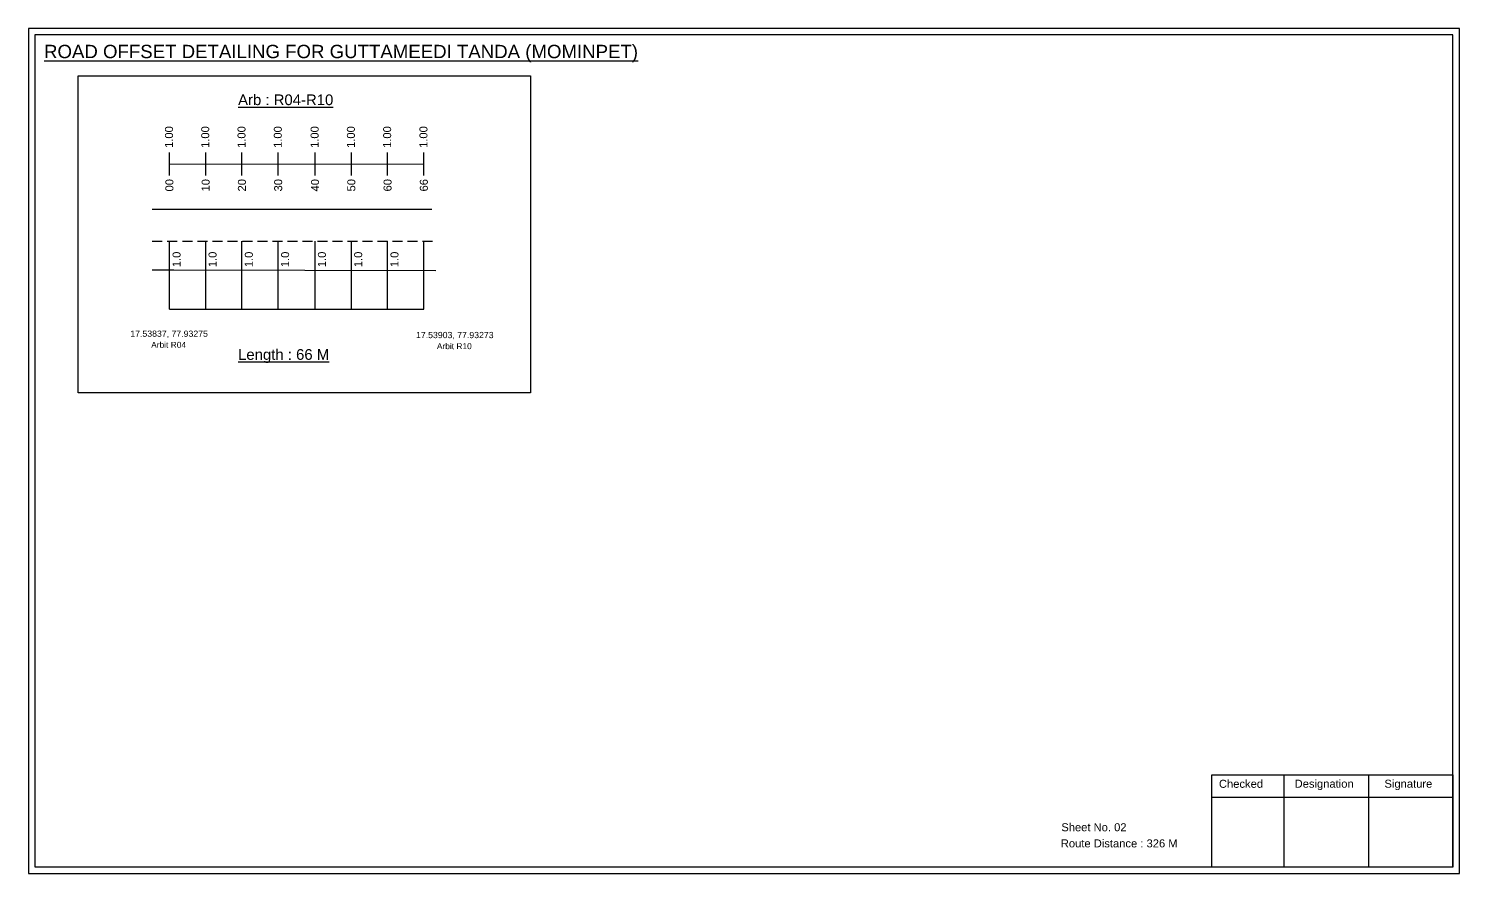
# Model space of a CAD drawing. Header units: inches. Extents: x 389 to 4342, y 151 to 675.
# Drawn here: x 3805 to 4342, y 178 to 495 of the extents above; entities that cross this region are included whole.
import ezdxf

# ---------------------------------------------------------------- set-up
doc = ezdxf.new("R2010")
doc.units = ezdxf.units.IN
doc.header["$MEASUREMENT"] = 0
doc.linetypes.add('DASHED2', pattern=[0.375, 0.25, -0.125])
doc.layers.add('PDF_Geometry', color=7, linetype='Continuous')
doc.layers.add('PDF_Text', color=5, linetype='Continuous')
doc.styles.add('PDF Arial', font='arial.ttf')
doc.styles.get("Standard").update_dxf_attribs({"font": 'arial.ttf'})

msp = doc.modelspace()

# ---------------------------------------------------------------- linework, layer by layer
at = {"color": 217, "true_color": 0x93278f}
for p, q in [((3857.85, 440.02), (3857.85, 448.57)), ((3871.45, 440.02), (3871.45, 448.57)), ((3885.05, 440.02), (3885.05, 448.57)), ((3898.65, 440.02), (3898.65, 448.57)), ((3912.47, 440.02), (3912.47, 448.57)), ((3926.07, 440.02), (3926.07, 448.57)), ((3939.67, 440.02), (3939.67, 448.57)), ((3953.27, 440.02), (3953.27, 448.57)), ((3857.85, 444.29), (3953.27, 444.35))]:
    msp.add_line(p, q, dxfattribs=at)
for p, q in [((3956.18, 427.29), (3851.44, 427.29)), ((3857.85, 389.87), (3857.85, 415.41)), ((3871.45, 389.87), (3871.45, 415.41)), ((3885.05, 389.87), (3885.05, 415.41)), ((3898.65, 389.87), (3898.65, 415.41)), ((3912.47, 389.87), (3912.47, 415.41)), ((3926.07, 389.87), (3926.07, 415.41)), ((3939.67, 389.87), (3939.67, 415.41)), ((3953.27, 389.87), (3953.27, 415.41)), ((3851.44, 404.61), (3859.5, 404.61)), ((3859.5, 404.61), (3957.8, 404.33))]:
    msp.add_line(p, q)
at = {"linetype": 'DASHED2', "ltscale": 15}
msp.add_line((3851.44, 415.41), (3956.83, 415.41), dxfattribs=at)
at = {"color": 5}
msp.add_line((3857.85, 389.87), (3953.27, 389.87), dxfattribs=at)
msp.add_lwpolyline([(3823.58, 477.35), (3993.19, 477.35), (3993.19, 358.53), (3823.58, 358.53)], close=True)
at = {"layer": 'PDF_Geometry'}
for points in [[(3805.05, 495.05), (3805.05, 178.34), (4341.53, 178.34), (4341.53, 495.05)], [(3807.38, 492.72), (3807.38, 180.75), (4339.11, 180.75), (4339.11, 492.72)]]:
    msp.add_lwpolyline(points, close=True, dxfattribs=at)
at = {"layer": 'PDF_Geometry', "color": 242, "true_color": 0xcc1f26}
msp.add_lwpolyline([(4339.11, 180.66), (4248.76, 180.66), (4248.76, 215.27), (4339.11, 215.27)], close=True, dxfattribs=at)
for points in [[(4275.75, 215.27), (4275.75, 180.66)], [(4307.47, 215.27), (4307.47, 180.66)], [(4248.76, 206.9), (4339.11, 206.9)]]:
    msp.add_lwpolyline(points, dxfattribs=at)

# ---------------------------------------------------------------- texts
at = {"color": 242, "true_color": 0xcd2027}
for s, height, p in [('%%UROAD OFFSET DETAILING FOR GUTTAMEEDI TANDA (MOMINPET)', 5, (3810.83, 483.97)), ('%%UArb : R04-R10', 4, (3883.59, 466.37)), ('%%ULength : 66 M', 4, (3883.59, 370.87))]:
    msp.add_text(s, height=height, dxfattribs=at).set_placement(p)
at = {"color": 217, "true_color": 0x93278f}
for s, p in [('1.00', (3859.18, 450.31)), ('1.00', (3872.78, 450.31)), ('1.00', (3886.38, 450.31)), ('1.00', (3899.98, 450.31)), ('1.00', (3913.79, 450.31)), ('1.00', (3927.39, 450.31)), ('1.00', (3940.99, 450.31)), ('1.00', (3954.59, 450.31)), ('00', (3859.33, 433.99)), ('10', (3872.93, 433.99)), ('20', (3886.53, 433.99)), ('30', (3900.13, 433.99)), ('40', (3913.94, 433.99)), ('50', (3927.54, 433.99)), ('60', (3941.14, 433.99)), ('66', (3954.74, 433.99))]:
    msp.add_text(s, height=3, rotation=90, dxfattribs=at).set_placement(p)
for p in [(3862.03, 405.6), (3875.52, 405.6), (3889.12, 405.6), (3902.72, 405.6), (3916.53, 405.6), (3930.13, 405.6), (3943.73, 405.6)]:
    msp.add_text('1.0', height=3, rotation=90).set_placement(p)
at = {"color": 5}
for s, height, p in [('17.53837, 77.93275', 2.34, (3843.19, 379.5)), ('17.53903, 77.93273', 2.34, (3950.31, 379)), ('Arbit R04', 2.246, (3851.01, 375.37)), ('Arbit R10', 2.246, (3958.13, 374.87))]:
    msp.add_text(s, height=height, dxfattribs=at).set_placement(p)
for s, p in [('Sheet No. 02', (4192.26, 194.13)), ('Route Distance : 326 M', (4192.08, 188.08))]:
    msp.add_text(s, height=3).set_placement(p)
at = {"layer": 'PDF_Text', "color": 7, "attachment_point": 7, "style": 'PDF Arial'}
for s, insert, char_height in [('Checked', (4251.37, 210.38), 3.001), ('Designation', (4279.75, 209.55), 3.0006), ('Signature', (4313.43, 209.55), 3.001)]:
    msp.add_mtext(s, dxfattribs=dict(at, insert=insert, char_height=char_height))

doc.saveas('drawing.dxf')
